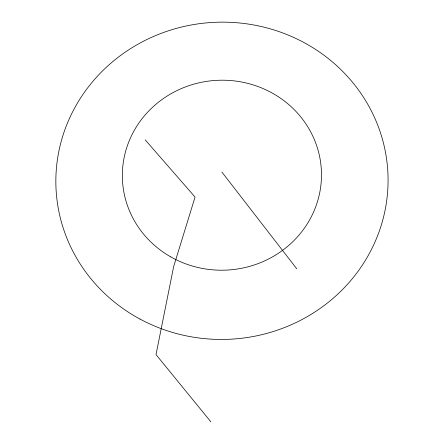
<?xml version="1.0" encoding="UTF-8"?>
<svg xmlns="http://www.w3.org/2000/svg" width="444" height="444" viewBox="0 0 444 444"><rect width="100%" height="100%" fill="white"/><g stroke="black" fill="none" stroke-linecap="round" stroke-linejoin="round"><path stroke-width="0.67" d="M145.216 139.871L195.055 197.058L173.66 266.567L156.011 354.59L210.85 421.8M221.895 172.072L296.736 268.753M139.954 319.042A166.128 158.641 -2.2 0 0 388.073 179.087A166.128 158.641 -2.2 0 0 137.856 44.267A166.128 158.641 -2.2 0 0 139.954 319.042M170.862 256.943A99.578 94.999 -2.1 0 0 321.478 176.274A99.578 94.999 -2.1 0 0 173.41 92.396A99.578 94.999 -2.1 0 0 170.862 256.943"/></g></svg>
